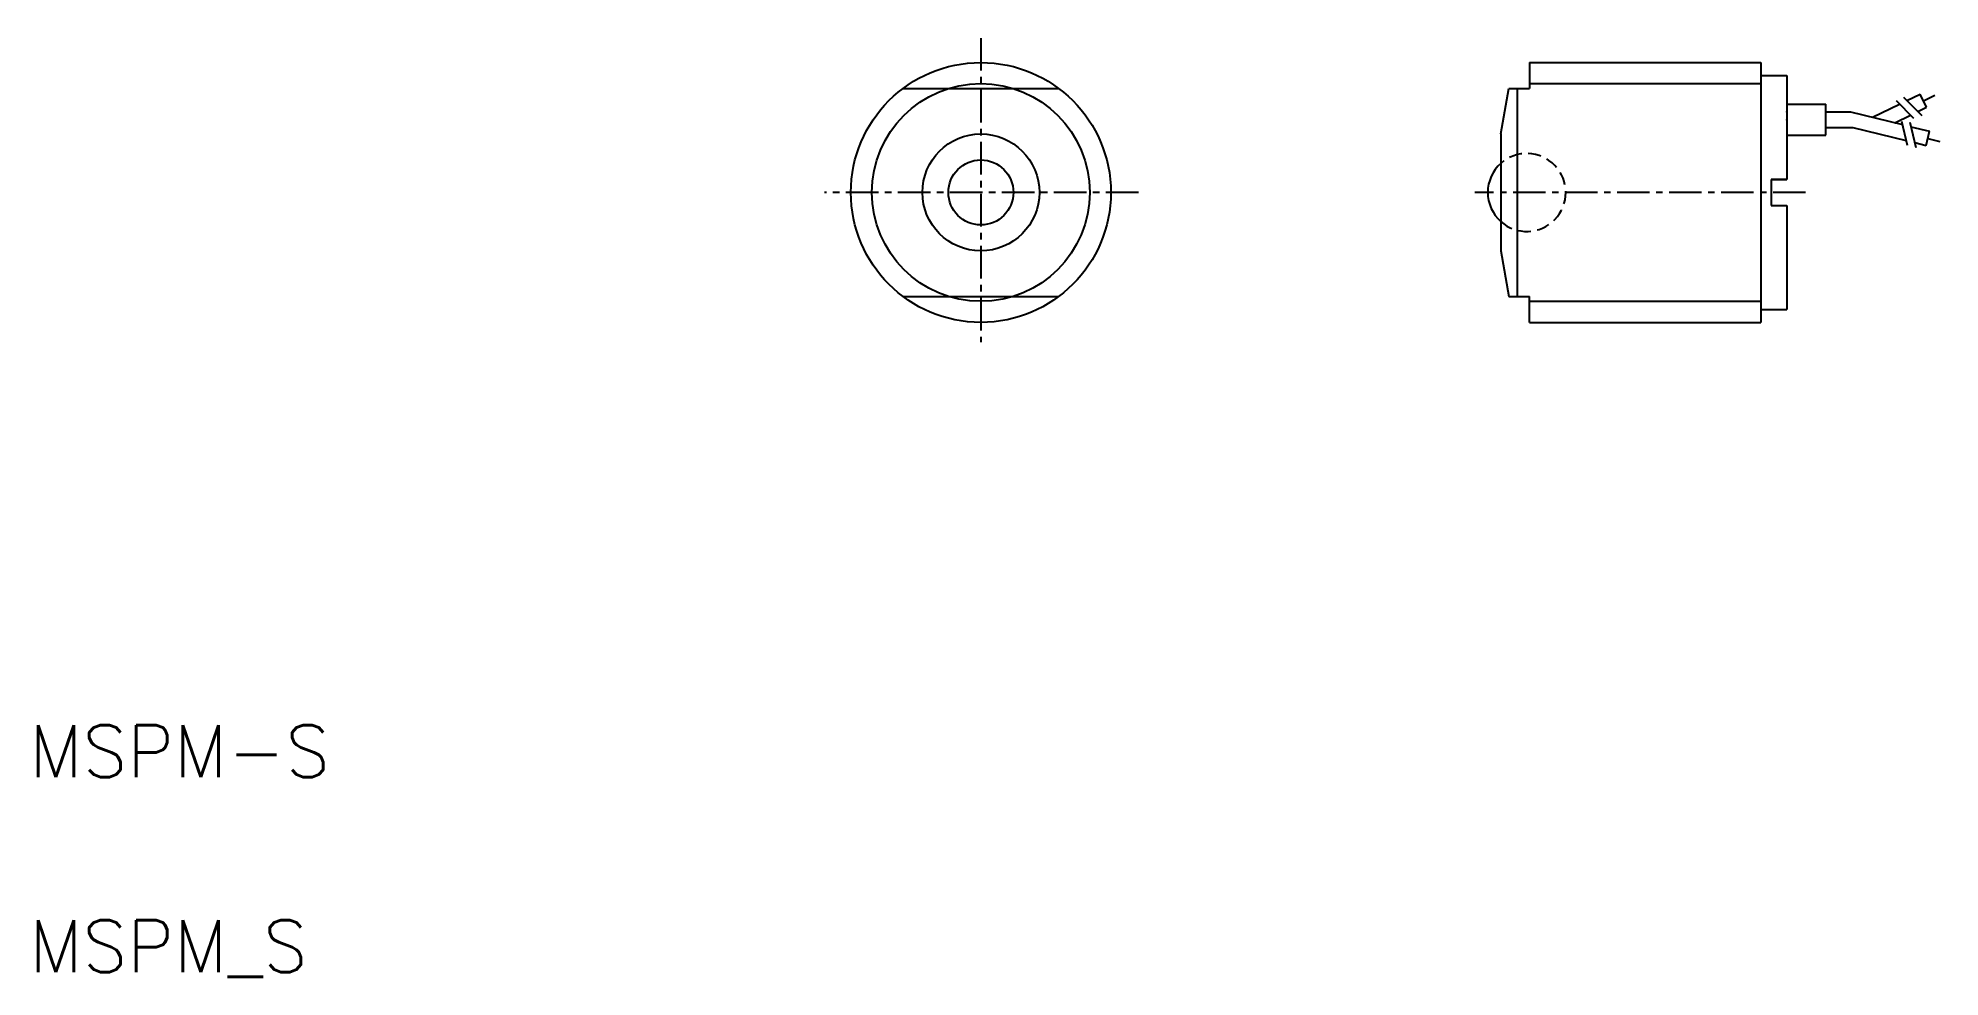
# Model space of a CAD drawing. Extents: x 5.3 to 78.5, y 4.8 to 40.9.
import ezdxf

# ---------------------------------------------------------------- set-up
doc = ezdxf.new("R2010")
doc.units = 0
doc.linetypes.add('CENTER', pattern=[2, 1.25, -0.25, 0.25, -0.25])
doc.linetypes.add('DASHED', pattern=[0.75, 0.5, -0.25])
doc.layers.get('0').update_dxf_attribs({"linetype": 'CONTINUOUS'})
doc.layers.add('CENTER', color=1, linetype='CENTER')
doc.styles.get("Standard").update_dxf_attribs({"font": 'txt.shx', "bigfont": 'bigfont.shx'})

msp = doc.modelspace()

# ---------------------------------------------------------------- linework, layer by layer
at = {"color": 7, "linetype": 'CONTINUOUS'}
for p, q in [((62.712, 40), (62.712, 39)), ((62.712, 40), (71.612, 40)), ((71.612, 40), (71.612, 30)), ((38.612, 39), (44.612, 39)), ((61.612, 37.25), (61.92, 39)), ((61.92, 39), (62.712, 39)), ((62.24, 39), (62.24, 31)), ((71.612, 39.5), (72.612, 39.5)), ((72.612, 39.5), (72.612, 35.5)), ((77.239, 38.536), (77.746, 38.782)), ((77.99, 38.277), (77.746, 38.782)), ((72.612, 38.4), (74.112, 38.4)), ((74.112, 37.2), (74.112, 38.4)), ((74.112, 38.1), (75.07, 38.1)), ((75.07, 38.1), (77.062, 37.61)), ((75.911, 37.893), (76.954, 38.398)), ((77.654, 38.114), (77.99, 38.277)), ((77.868, 38.529), (78.315, 38.745)), ((74.112, 37.5), (75.161, 37.5)), ((75.161, 37.5), (77.208, 36.997)), ((76.765, 37.683), (77.369, 37.976)), ((77.39, 37.53), (78.11, 37.353)), ((77.976, 36.808), (78.11, 37.353)), ((61.612, 37.25), (61.612, 32.75)), ((72.612, 37.2), (74.112, 37.2)), ((77.536, 36.916), (77.976, 36.808)), ((78.043, 37.08), (78.507, 36.966)), ((72.012, 35.5), (72.012, 34.5)), ((72.612, 35.5), (72.012, 35.5)), ((72.012, 35.5), (72.612, 35.5)), ((72.012, 34.5), (72.612, 34.5)), ((72.612, 34.5), (72.612, 30.5)), ((61.612, 32.75), (61.92, 31)), ((38.612, 31), (44.612, 31)), ((61.92, 31), (62.712, 31)), ((62.712, 30), (62.712, 31)), ((62.712, 30), (71.612, 30)), ((71.612, 30.5), (72.612, 30.5))]:
    msp.add_line(p, q, dxfattribs=at)
at = {"color": 3, "linetype": 'CONTINUOUS'}
for p, q in [((62.712, 39.188), (71.612, 39.188)), ((76.816, 38.539), (77.485, 37.858)), ((77.105, 38.672), (77.811, 37.955)), ((77.03, 37.745), (77.251, 36.817)), ((77.347, 37.71), (77.58, 36.73)), ((62.712, 30.812), (71.612, 30.812))]:
    msp.add_line(p, q, dxfattribs=at)
at = {"color": 7, "linetype": 'CONTINUOUS'}
for radius in [5, 2.25, 1.25]:
    msp.add_circle((41.612, 35), radius, dxfattribs=at)
at = {"color": 3, "linetype": 'CONTINUOUS'}
msp.add_circle((41.612, 35), 4.188, dxfattribs=at)
at = {"color": 7, "linetype": 'CONTINUOUS'}
msp.add_arc((62.612, 35), 1.5, 131.81031, 228.18969, dxfattribs=at)
at = {"color": 3, "linetype": 'DASHED'}
msp.add_arc((62.612, 35), 1.5, 228.18969, 131.81031, dxfattribs=at)
at = {"color": 7, "linetype": 'CONTINUOUS'}
for p in [(72.612, 38.1), (72.612, 37.8), (61.112, 35)]:
    msp.add_point(p, dxfattribs=at)
at = {"layer": 'CENTER', "color": 1, "linetype": 'CENTER'}
for p, q in [((41.612, 40.943), (41.612, 29.235)), ((47.673, 35), (35.595, 35)), ((73.336, 35), (60.617, 35))]:
    msp.add_line(p, q, dxfattribs=at)

# ---------------------------------------------------------------- texts
at = {"color": 7, "linetype": 'CONTINUOUS'}
for s, p in [('MSPM-S', (5, 12.5)), ('MSPM_S', (5, 5))]:
    msp.add_text(s, height=2, dxfattribs=at).set_placement(p)

doc.saveas('drawing.dxf')
